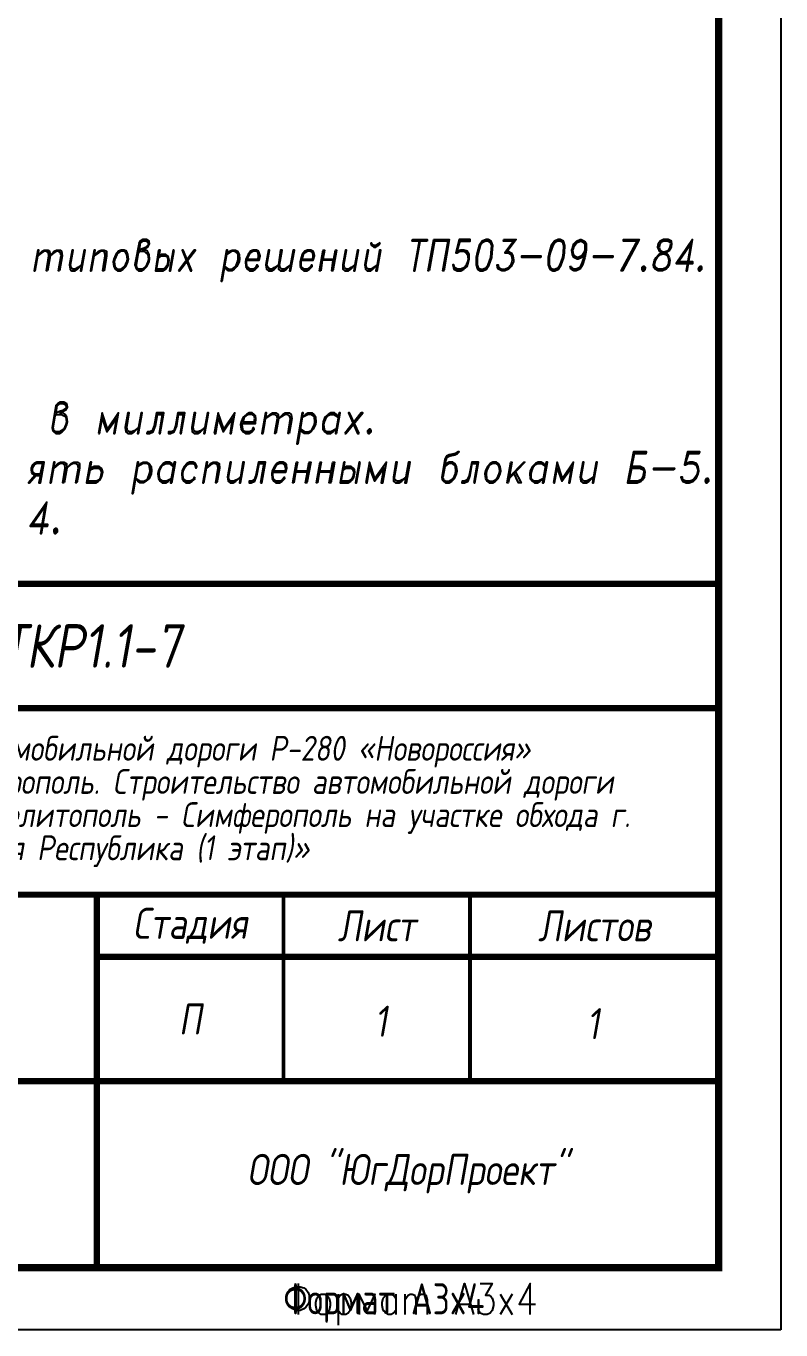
# Model space of a CAD drawing. Header units: millimetres. Extents: x 4241 to 6572, y 870 to 1291.
# Drawn here: x 5947.4 to 6008.1, y 870.7 to 975.5 of the extents above; entities that cross this region are included whole.
import ezdxf
from ezdxf.enums import TextEntityAlignment as Align

# ---------------------------------------------------------------- set-up
doc = ezdxf.new("R2010")
doc.units = ezdxf.units.MM
for name, color, linetype in [('00_штамп', 7, 'Continuous'), ('_Штамп_рамка', 7, 'Continuous'), ('PDF _0', 7, 'Continuous'), ('Дорожная разметка', 7, 'Continuous')]:
    doc.layers.add(name, color=color, linetype=linetype)
doc.layers.add('ИИ_ОФОРМЛЕНИЕ_025', color=7, linetype='Continuous', lineweight=25)
doc.styles.add('M', font='romand.shx', dxfattribs={"width": 0.8, "oblique": 10})
doc.styles.add('Romans_2.5', font='romans.shx', dxfattribs={"width": 0.75, "height": 2.5})
doc.styles.add('М', font='romand.shx', dxfattribs={"width": 0.8, "oblique": 10, "height": 2})

# ---------------------------------------------------------------- blocks, each defined once
blk = doc.blocks.new('*U779')
blk.add_lwpolyline([(0, 0), (0, 420), (1189, 420), (1189, 0), (0, 0)])
at = {"const_width": 0.6}
blk.add_lwpolyline([(20, 5), (20, 415), (1184, 415), (1184, 5), (20, 5)], dxfattribs=at)
at = {"style": 'Romans_2.5', "width": 0.75}
blk.add_attdef('ФОРМАТ', text='', height=2.5, dxfattribs=at).set_placement((1149, 2.5), align=Align.MIDDLE_LEFT)

msp = doc.modelspace()

# ---------------------------------------------------------------- linework, layer by layer
at = {"layer": '00_штамп', "color": 7, "linetype": 'ByBlock'}
for p, q in [((5968.0524, 905.6532), (5968.0524, 890.6532)), ((5983.0524, 905.6532), (5983.0524, 890.6532))]:
    msp.add_line(p, q, dxfattribs=at)
at = {"layer": '00_штамп', "color": 7, "linetype": 'ByBlock', "ltscale": 0.1, "const_width": 0.5}
msp.add_lwpolyline([(5818.0524, 930.6532), (6003.0524, 930.6532)], dxfattribs=at)
at = {"layer": '00_штамп', "color": 7, "linetype": 'ByBlock'}
msp.add_lwpolyline([(6003.0524, 930.6532), (6003.0524, 875.6532)], dxfattribs=at)
for points, const_width in [([(5883.0524, 920.6532), (6003.0524, 920.6532)], 0.5), ([(6003.0524, 905.6532), (5818.0524, 905.6532)], 0.5), ([(5953.0524, 875.6532), (5953.0524, 905.6532)], 0.5), ([(5968.0524, 905.6532), (5968.0524, 890.6532)], 0.3), ([(5983.0524, 905.6532), (5983.0524, 890.6532)], 0.3), ([(6003.0524, 900.6532), (5953.0524, 900.6532)], 0.5), ([(6003.0524, 890.6532), (5883.0524, 890.6532)], 0.5)]:
    msp.add_lwpolyline(points, dxfattribs=dict(at, const_width=const_width))
at = {"layer": '00_штамп', "color": 7, "linetype": 'ByBlock', "ltscale": 0.1}
msp.add_lwpolyline([(5818.0524, 875.6532), (6003.0524, 875.6532)], dxfattribs=at)
at = {"layer": 'PDF _0', "lineweight": 25}
for points in [[(5948.1018, 955.8353), (5948.3982, 957.4864), (5948.3135, 957.4864), (5948.0172, 955.8353)], [(5949.0755, 955.8353), (5948.9909, 955.8353), (5949.2025, 957.0207), (5949.1602, 957.2747), (5948.9909, 957.4017), (5948.8215, 957.4017), (5948.6098, 957.2747), (5948.3135, 957.0207), (5948.6522, 957.4017), (5948.8215, 957.4864), (5949.1179, 957.4864), (5949.2449, 957.4017), (5949.2872, 957.0207)], [(5950.0492, 955.8353), (5949.9646, 955.8353), (5950.1762, 957.0207), (5950.1339, 957.2747), (5949.9646, 957.4017), (5949.7952, 957.4017), (5949.5835, 957.2747), (5949.2872, 957.0207), (5949.6259, 957.4017), (5949.7952, 957.4864), (5950.0916, 957.4864), (5950.2186, 957.4017), (5950.2609, 957.0207)], [(5951.8273, 956.301), (5951.5309, 956.0893), (5951.3193, 955.9623), (5951.1499, 955.9623), (5950.9806, 956.0893), (5950.9383, 956.301), (5951.1499, 957.4864), (5951.0653, 957.4864), (5950.8536, 956.301), (5950.8959, 955.9623), (5951.0229, 955.8353), (5951.3193, 955.8353), (5951.4886, 955.9623), (5951.8273, 956.301), (5951.7426, 955.8353), (5951.8273, 955.8353), (5952.1236, 957.4864), (5952.039, 957.4864)], [(5952.6317, 955.8353), (5952.928, 957.4864), (5952.8433, 957.4864), (5952.547, 955.8353)], [(5953.6477, 955.8353), (5953.5207, 955.8353), (5953.7324, 957.0207), (5953.69, 957.2747), (5953.563, 957.4017), (5953.3513, 957.4017), (5953.182, 957.2747), (5952.8433, 957.0207), (5953.182, 957.4017), (5953.3937, 957.4864), (5953.6477, 957.4864), (5953.817, 957.4017), (5953.817, 957.0207)], [(5955.0024, 957.4864), (5954.7907, 957.4017), (5954.5791, 957.1477), (5954.4097, 956.7667), (5954.3674, 956.555), (5954.4097, 956.174), (5954.5367, 955.9623), (5954.7061, 955.8353), (5954.9601, 955.8353), (5955.1717, 955.9623), (5955.3834, 956.174), (5955.5528, 956.555), (5955.5951, 956.7667), (5955.5528, 957.1477), (5955.4257, 957.4017), (5955.2564, 957.4864)], [(5954.9601, 957.4017), (5954.7907, 957.2747), (5954.6637, 957.1477), (5954.4944, 956.7667), (5954.452, 956.555), (5954.4944, 956.174), (5954.5791, 956.0893), (5954.7061, 955.9623), (5955.0024, 955.9623), (5955.1717, 956.0893), (5955.2987, 956.174), (5955.4681, 956.555), (5955.5104, 956.7667), (5955.4681, 957.1477), (5955.3834, 957.2747), (5955.2564, 957.4017)], [(5956.6958, 957.4864), (5956.9921, 957.6134), (5957.1615, 957.7404), (5957.2885, 957.9944), (5957.2461, 958.2061), (5957.0345, 958.3331), (5956.7381, 958.3331), (5956.5265, 958.2061), (5956.4418, 958.0791), (5956.1031, 956.301), (5956.1878, 956.0893), (5956.2301, 955.9623), (5956.3994, 955.8353), (5956.6535, 955.8353), (5956.8651, 955.9623), (5957.0768, 956.174), (5957.2461, 956.555), (5957.2885, 956.7667), (5957.2461, 957.1477), (5957.1191, 957.4017), (5956.9498, 957.4864)], [(5956.3994, 957.2747), (5956.4841, 957.4017), (5956.8651, 957.4017), (5956.9921, 957.2747), (5957.1615, 957.1477), (5957.2038, 956.7667), (5957.1615, 956.555), (5956.9921, 956.174), (5956.6958, 955.9623), (5956.3994, 955.9623), (5956.2724, 956.0893), (5956.2301, 956.301)], [(5958.0082, 957.4864), (5957.7542, 955.8353), (5958.3468, 955.8353), (5958.5585, 955.9623), (5958.6855, 956.0893), (5958.8125, 956.301), (5958.8549, 956.682), (5958.8125, 956.8937), (5958.7279, 957.0207), (5958.6009, 957.1477), (5958.2198, 957.1477), (5958.0505, 957.0207), (5958.1352, 957.4864)], [(5959.2782, 957.4864), (5959.1935, 957.4864), (5958.8972, 955.8353), (5958.9819, 955.8353)], [(5959.6169, 955.8353), (5959.7016, 955.8353), (5960.9716, 957.4864), (5960.8869, 957.4864)], [(5960.6753, 955.8353), (5959.9979, 957.4864), (5959.9132, 957.4864), (5960.5906, 955.8353)], [(5963.1307, 954.9886), (5963.554, 957.4864), (5963.4694, 957.4864), (5963.046, 954.9886)], [(5963.3424, 956.174), (5963.6387, 955.9623), (5963.935, 955.9623), (5964.1044, 956.0893), (5964.2314, 956.174), (5964.3584, 956.555), (5964.4007, 956.7667), (5964.4007, 957.1477), (5964.3161, 957.2747), (5964.1467, 957.4017), (5963.8927, 957.4017), (5963.5117, 957.1477), (5963.7234, 957.4017), (5963.935, 957.4864), (5964.1891, 957.4864), (5964.3584, 957.4017), (5964.4854, 957.1477), (5964.5277, 956.7667), (5964.4854, 956.555), (5964.3161, 956.174), (5964.1044, 955.9623), (5963.8927, 955.8353), (5963.6387, 955.8353), (5963.4694, 955.9623)], [(5965.1204, 956.682), (5966.0941, 956.682), (5966.1788, 957.0207), (5966.0941, 957.2747), (5966.0518, 957.4017), (5965.8824, 957.4864), (5965.6284, 957.4864), (5965.4168, 957.4017), (5965.2051, 957.1477), (5965.0357, 956.7667), (5964.9934, 956.555), (5965.0357, 956.174), (5965.1628, 955.9623), (5965.3321, 955.8353), (5965.5861, 955.8353), (5965.7978, 955.9623), (5966.0094, 956.174), (5965.9248, 956.301), (5965.7978, 956.0893), (5965.6284, 955.9623), (5965.3321, 955.9623), (5965.2051, 956.0893), (5965.1204, 956.174), (5965.0781, 956.555)], [(5966.0094, 956.7667), (5966.0518, 957.0207), (5966.0094, 957.2747), (5965.8824, 957.4017), (5965.5861, 957.4017), (5965.4168, 957.2747), (5965.2898, 957.1477), (5965.1204, 956.7667)], [(5967.6605, 956.301), (5967.3218, 956.0893), (5967.1102, 955.9623), (5966.9408, 955.9623), (5966.8138, 956.0893), (5966.7291, 956.301), (5966.9408, 957.4864), (5966.8561, 957.4864), (5966.6445, 956.301), (5966.6868, 955.9623), (5966.8561, 955.8353), (5967.1102, 955.8353), (5967.3218, 955.9623), (5967.6605, 956.301), (5967.6605, 955.9623), (5967.8298, 955.8353), (5968.0839, 955.8353), (5968.2955, 955.9623), (5968.6342, 956.301), (5968.5495, 955.8353), (5968.6342, 955.8353), (5968.9305, 957.4864), (5968.8459, 957.4864), (5968.6342, 956.301), (5968.2955, 956.0893), (5968.1262, 955.9623), (5967.9145, 955.9623), (5967.7875, 956.0893), (5967.7452, 956.301), (5967.9568, 957.4864), (5967.8298, 957.4864)], [(5969.4809, 956.682), (5970.4546, 956.682), (5970.5393, 957.0207), (5970.4969, 957.2747), (5970.4123, 957.4017), (5970.2429, 957.4864), (5969.9889, 957.4864), (5969.7772, 957.4017), (5969.5656, 957.1477), (5969.4386, 956.7667), (5969.3962, 956.555), (5969.3962, 956.174), (5969.5232, 955.9623), (5969.6926, 955.8353), (5969.9466, 955.8353), (5970.1583, 955.9623), (5970.3699, 956.174), (5970.3276, 956.301), (5970.2006, 956.0893), (5969.9889, 955.9623), (5969.7349, 955.9623), (5969.5656, 956.0893), (5969.4809, 956.174), (5969.4809, 956.555)], [(5970.4123, 956.7667), (5970.4546, 957.0207), (5970.4123, 957.2747), (5970.2429, 957.4017), (5969.9889, 957.4017), (5969.7772, 957.2747), (5969.6502, 957.1477), (5969.5232, 956.7667)], [(5971.0473, 955.8353), (5970.9626, 955.8353), (5971.259, 957.4864), (5971.3436, 957.4864), (5971.2166, 956.7667), (5972.1057, 956.7667), (5972.2327, 957.4864), (5972.3173, 957.4864), (5972.021, 955.8353), (5971.9363, 955.8353), (5972.0633, 956.682), (5971.1743, 956.682)], [(5973.7991, 956.301), (5973.5027, 956.0893), (5973.291, 955.9623), (5973.1217, 955.9623), (5972.9524, 956.0893), (5972.91, 956.301), (5973.1217, 957.4864), (5973.037, 957.4864), (5972.8254, 956.301), (5972.8254, 955.9623), (5972.9947, 955.8353), (5973.291, 955.8353), (5973.4604, 955.9623), (5973.7991, 956.301), (5973.7144, 955.8353), (5973.7991, 955.8353), (5974.0954, 957.4864), (5974.0107, 957.4864)], [(5975.5771, 956.301), (5975.2808, 956.0893), (5975.0691, 955.9623), (5974.8998, 955.9623), (5974.7304, 956.0893), (5974.6881, 956.301), (5974.8998, 957.4864), (5974.8151, 957.4864), (5974.6034, 956.301), (5974.6457, 955.9623), (5974.7728, 955.8353), (5975.0691, 955.8353), (5975.2384, 955.9623), (5975.5771, 956.301), (5975.4924, 955.8353), (5975.5771, 955.8353), (5975.8735, 957.4864), (5975.7888, 957.4864)], [(5975.8311, 958.0791), (5975.7041, 957.9944), (5975.4924, 957.8674), (5975.3231, 957.8674), (5975.1538, 957.9944), (5975.1114, 958.0791), (5975.0691, 957.9944), (5975.1538, 957.8674), (5975.3231, 957.7404), (5975.4924, 957.7404), (5975.6618, 957.8674), (5975.7888, 957.9944)], [(5979.5989, 958.2061), (5978.4135, 958.2061), (5978.4559, 958.3331), (5979.5989, 958.3331)], [(5979.7683, 955.8353), (5979.6836, 955.8353), (5980.1493, 958.3331), (5981.377, 958.3331), (5980.9536, 955.8353), (5980.869, 955.8353), (5981.2923, 958.2061), (5980.1916, 958.2061)], [(5984.3404, 958.3331), (5984.0441, 958.2061), (5983.7901, 957.8674), (5983.6207, 957.2747), (5983.5361, 956.8937), (5983.5361, 956.301), (5983.6631, 955.9623), (5983.8747, 955.8353), (5984.0864, 955.8353), (5984.3828, 955.9623), (5984.5944, 956.301), (5984.8061, 956.8937), (5984.8484, 957.2747), (5984.8908, 957.8674), (5984.7638, 958.2061), (5984.5098, 958.3331)], [(5990.1403, 958.3331), (5989.8439, 958.2061), (5989.5899, 957.8674), (5989.4206, 957.2747), (5989.3359, 956.8937), (5989.3359, 956.301), (5989.4629, 955.9623), (5989.7169, 955.8353), (5989.8863, 955.8353), (5990.1826, 955.9623), (5990.3943, 956.301), (5990.606, 956.8937), (5990.6483, 957.2747), (5990.6906, 957.8674), (5990.5636, 958.2061), (5990.3096, 958.3331)], [(5998.6072, 958.3331), (5998.3532, 958.2061), (5998.1839, 957.9944), (5998.1416, 957.7404), (5998.2262, 957.4864), (5998.2686, 957.4017), (5998.4379, 957.2747), (5998.7766, 957.1477), (5998.9459, 957.0207), (5998.9883, 956.8937), (5999.0306, 956.682), (5998.9883, 956.301), (5998.8613, 956.0893), (5998.5649, 955.9623), (5998.1839, 955.9623), (5997.9722, 956.0893), (5997.8876, 956.301), (5997.9722, 956.682), (5998.0992, 956.8937), (5998.2262, 957.0207), (5998.3956, 957.1477), (5998.7766, 957.2747), (5998.9883, 957.4017), (5999.1153, 957.4864), (5999.2423, 957.7404), (5999.2846, 957.9944), (5999.2423, 958.2061), (5998.9883, 958.3331)], [(5958.0082, 956.8937), (5958.2198, 957.0207), (5958.5585, 957.0207), (5958.7279, 956.8937), (5958.7702, 956.682), (5958.7279, 956.301), (5958.5585, 956.0893), (5958.3892, 955.9623), (5957.8388, 955.9623)], [(5988.7432, 956.8937), (5987.2192, 956.8937), (5987.2192, 957.0207), (5988.7432, 957.0207)], [(5994.5431, 956.8937), (5993.019, 956.8937), (5993.019, 957.0207), (5994.5431, 957.0207)], [(5996.9985, 956.174), (5996.8715, 956.0893), (5996.8715, 955.9623), (5996.9139, 955.8353), (5997.0409, 955.8353), (5997.1255, 955.9623), (5997.1679, 956.0893), (5997.0832, 956.174)], [(5996.9562, 956.0893), (5996.9562, 955.9623), (5997.0409, 955.9623), (5997.0832, 956.0893)], [(6001.5283, 956.174), (6001.4437, 956.0893), (6001.4013, 955.9623), (6001.486, 955.8353), (6001.5707, 955.8353), (6001.6977, 955.9623), (6001.6977, 956.0893), (6001.6553, 956.174)], [(6001.5283, 956.0893), (6001.486, 955.9623), (6001.613, 955.9623), (6001.613, 956.0893)], [(5950.0492, 944.4049), (5950.3456, 944.5319), (5950.5572, 944.6589), (5950.6842, 944.8706), (5950.6419, 945.1246), (5950.3879, 945.2516), (5950.0916, 945.2516), (5949.8799, 945.1246), (5949.7529, 944.9976), (5949.4565, 943.2195), (5949.4989, 942.9655), (5949.5835, 942.8809), (5949.7529, 942.7539), (5950.0492, 942.7539), (5950.2609, 942.8809), (5950.4726, 943.0925), (5950.6419, 943.4736), (5950.6842, 943.6852), (5950.6419, 944.0662), (5950.5149, 944.2779), (5950.3456, 944.4049)], [(5949.7105, 944.1509), (5949.8376, 944.2779), (5950.2186, 944.2779), (5950.3879, 944.1509), (5950.5572, 944.0662), (5950.5996, 943.6852), (5950.5572, 943.4736), (5950.3879, 943.0925), (5950.0492, 942.8809), (5949.7529, 942.8809), (5949.5835, 942.9655), (5949.5412, 943.2195)], [(5953.182, 942.7539), (5953.2667, 942.7539), (5953.4783, 943.9392), (5953.8594, 942.8809), (5954.6214, 943.9392), (5954.4097, 942.7539), (5954.4944, 942.7539), (5954.7907, 944.4049), (5953.9017, 943.0925), (5953.4783, 944.4049)], [(5956.3994, 943.2195), (5956.0608, 942.9655), (5955.8491, 942.8809), (5955.6798, 942.8809), (5955.5104, 942.9655), (5955.4681, 943.2195), (5955.6374, 944.4049), (5955.5528, 944.4049), (5955.3411, 943.2195), (5955.3834, 942.8809), (5955.5528, 942.7539), (5955.8491, 942.7539), (5956.0608, 942.8809), (5956.3994, 943.2195), (5956.3148, 942.7539), (5956.3994, 942.7539), (5956.6958, 944.4049), (5956.6111, 944.4049)], [(5958.0505, 942.7539), (5958.1352, 942.7539), (5958.4315, 944.4049), (5957.8388, 944.4049), (5957.6695, 943.3466), (5957.5002, 942.9655), (5957.2885, 942.8809), (5957.1191, 942.8809), (5957.0768, 942.7539), (5957.2885, 942.7539), (5957.5848, 942.8809), (5957.7542, 943.3466), (5957.9235, 944.2779), (5958.3045, 944.2779)], [(5959.7439, 942.7539), (5959.8286, 942.7539), (5960.1249, 944.4049), (5959.5746, 944.4049), (5959.3629, 943.3466), (5959.2359, 942.9655), (5959.0242, 942.8809), (5958.8125, 942.8809), (5958.8125, 942.7539), (5958.9819, 942.7539), (5959.2782, 942.8809), (5959.4899, 943.3466), (5959.6169, 944.2779), (5959.9979, 944.2779)], [(5961.7336, 943.2195), (5961.395, 942.9655), (5961.1833, 942.8809), (5961.0139, 942.8809), (5960.8446, 942.9655), (5960.8023, 943.2195), (5960.9716, 944.4049), (5960.8869, 944.4049), (5960.6753, 943.2195), (5960.7176, 942.8809), (5960.8869, 942.7539), (5961.1833, 942.7539), (5961.395, 942.8809), (5961.7336, 943.2195), (5961.649, 942.7539), (5961.7336, 942.7539), (5962.03, 944.4049), (5961.9453, 944.4049)], [(5962.4957, 942.7539), (5962.6227, 942.7539), (5962.792, 943.9392), (5963.2154, 942.8809), (5963.935, 943.9392), (5963.7657, 942.7539), (5963.8504, 942.7539), (5964.1467, 944.4049), (5963.2577, 943.0925), (5962.792, 944.4049)], [(5964.7394, 943.5582), (5965.7978, 943.5582), (5965.8401, 943.9392), (5965.7978, 944.1509), (5965.7131, 944.2779), (5965.5438, 944.4049), (5965.2898, 944.4049), (5965.0781, 944.2779), (5964.8241, 944.0662), (5964.6547, 943.6852), (5964.6124, 943.4736), (5964.6547, 943.0925), (5964.8241, 942.8809), (5964.9934, 942.7539), (5965.2898, 942.7539), (5965.5014, 942.8809), (5965.7131, 943.0925), (5965.6284, 943.2195), (5965.5014, 942.9655), (5965.2898, 942.8809), (5964.9934, 942.8809), (5964.8241, 942.9655), (5964.7817, 943.0925), (5964.7394, 943.4736)], [(5965.7131, 943.6852), (5965.7554, 943.9392), (5965.7131, 944.1509), (5965.5438, 944.2779), (5965.2474, 944.2779), (5965.0357, 944.1509), (5964.9087, 944.0662), (5964.7817, 943.6852)], [(5966.4328, 942.7539), (5966.6868, 944.4049), (5966.6021, 944.4049), (5966.3058, 942.7539)], [(5967.4488, 942.7539), (5967.3642, 942.7539), (5967.5758, 943.9392), (5967.5335, 944.1509), (5967.3642, 944.2779), (5967.1525, 944.2779), (5966.9408, 944.1509), (5966.6021, 943.9392), (5966.9831, 944.2779), (5967.1948, 944.4049), (5967.4488, 944.4049), (5967.6182, 944.2779), (5967.6605, 943.9392)], [(5968.5072, 942.7539), (5968.4225, 942.7539), (5968.6342, 943.9392), (5968.5495, 944.1509), (5968.3802, 944.2779), (5968.2109, 944.2779), (5967.9992, 944.1509), (5967.6605, 943.9392), (5967.9992, 944.2779), (5968.2109, 944.4049), (5968.5072, 944.4049), (5968.6765, 944.2779), (5968.7189, 943.9392)], [(5969.2269, 941.9072), (5969.6502, 944.4049), (5969.5656, 944.4049), (5969.1422, 941.9072)], [(5969.4386, 943.0925), (5969.7772, 942.8809), (5970.0313, 942.8809), (5970.2429, 942.9655), (5970.3699, 943.0925), (5970.5393, 943.4736), (5970.5816, 943.6852), (5970.5393, 944.0662), (5970.4546, 944.1509), (5970.2853, 944.2779), (5970.0313, 944.2779), (5969.6079, 944.0662), (5969.8196, 944.2779), (5970.0313, 944.4049), (5970.3276, 944.4049), (5970.4969, 944.2779), (5970.6239, 944.0662), (5970.6663, 943.6852), (5970.6239, 943.4736), (5970.4546, 943.0925), (5970.2429, 942.8809), (5970.0313, 942.7539), (5969.7349, 942.7539), (5969.5656, 942.8809)], [(5972.275, 943.0925), (5971.8516, 942.8809), (5971.5553, 942.8809), (5971.386, 942.9655), (5971.3436, 943.0925), (5971.3013, 943.4736), (5971.3436, 943.6852), (5971.513, 944.0662), (5971.5976, 944.1509), (5971.8093, 944.2779), (5972.1057, 944.2779), (5972.4443, 944.0662), (5972.3173, 944.2779), (5972.148, 944.4049), (5971.8516, 944.4049), (5971.64, 944.2779), (5971.386, 944.0662), (5971.259, 943.6852), (5971.2166, 943.4736), (5971.2166, 943.0925), (5971.386, 942.8809), (5971.5553, 942.7539), (5971.8516, 942.7539), (5972.0633, 942.8809)], [(5972.3173, 942.7539), (5972.6137, 944.4049), (5972.529, 944.4049), (5972.2327, 942.7539)], [(5972.9947, 942.7539), (5973.0794, 942.7539), (5974.4341, 944.4049), (5974.3071, 944.4049)], [(5974.1377, 942.7539), (5973.3757, 944.4049), (5973.291, 944.4049), (5974.0107, 942.7539)], [(5974.9421, 943.0925), (5974.8151, 942.9655), (5974.8151, 942.8809), (5974.8998, 942.7539), (5974.9844, 942.7539), (5975.1114, 942.8809), (5975.1114, 942.9655), (5975.0268, 943.0925)], [(5974.9421, 942.9655), (5974.8998, 942.8809), (5974.9844, 942.8809), (5975.0268, 942.9655)], [(5996.2788, 941.1451), (5997.2102, 941.1451), (5997.2525, 941.2721), (5996.1942, 941.2721), (5995.7285, 938.7744), (5996.4905, 938.7744), (5996.8292, 938.9014), (5996.9139, 939.0284), (5997.0832, 939.2401), (5997.1255, 939.6211), (5997.0832, 939.8328), (5996.9985, 939.9598), (5996.7445, 940.0868), (5996.0672, 940.0868)], [(5948.1442, 939.3671), (5948.5252, 939.3671), (5948.3982, 938.7744), (5948.5252, 938.7744), (5948.8215, 940.4254), (5948.2288, 940.4254), (5948.0172, 940.3408), (5947.8902, 940.2138), (5947.7631, 939.9598), (5947.7631, 939.8328), (5947.8055, 939.6211), (5947.8902, 939.4941), (5948.0595, 939.3671), (5947.5515, 938.7744), (5947.6361, 938.7744)], [(5948.5252, 939.4941), (5948.6945, 940.3408), (5948.2288, 940.3408), (5948.0172, 940.2138), (5947.8478, 939.9598), (5947.8478, 939.8328), (5947.8902, 939.6211), (5948.0595, 939.4941)], [(5949.3719, 938.7744), (5949.6682, 940.4254), (5949.5835, 940.4254), (5949.2872, 938.7744)], [(5950.4302, 938.7744), (5950.3032, 938.7744), (5950.5149, 939.9598), (5950.4726, 940.2138), (5950.3032, 940.3408), (5950.1339, 940.3408), (5949.9222, 940.2138), (5949.5835, 939.9598), (5949.9222, 940.3408), (5950.1339, 940.4254), (5950.4302, 940.4254), (5950.5996, 940.3408), (5950.6419, 939.9598)], [(5951.4463, 938.7744), (5951.3616, 938.7744), (5951.5733, 939.9598), (5951.5309, 940.2138), (5951.3616, 940.3408), (5951.1499, 940.3408), (5950.9383, 940.2138), (5950.6419, 939.9598), (5950.9806, 940.3408), (5951.1923, 940.4254), (5951.4886, 940.4254), (5951.658, 940.3408), (5951.658, 939.9598)], [(5952.5046, 940.4254), (5952.2083, 938.7744), (5952.9703, 938.7744), (5953.182, 938.9014), (5953.309, 939.0284), (5953.436, 939.2401), (5953.5207, 939.6211), (5953.4783, 939.8328), (5953.3937, 939.9598), (5953.2243, 940.0868), (5952.8433, 940.0868), (5952.547, 939.9598), (5952.6317, 940.4254)], [(5952.5046, 939.8328), (5952.801, 939.9598), (5953.182, 939.9598), (5953.3513, 939.8328), (5953.436, 939.6211), (5953.3513, 939.2401), (5953.2243, 939.0284), (5953.0127, 938.9014), (5952.3353, 938.9014)], [(5955.9761, 937.9277), (5956.3994, 940.4254), (5956.3148, 940.4254), (5955.8914, 937.9277)], [(5956.1878, 939.1131), (5956.5265, 938.9014), (5956.8228, 938.9014), (5957.0345, 939.0284), (5957.1615, 939.1131), (5957.2885, 939.4941), (5957.3308, 939.7481), (5957.2885, 940.0868), (5957.2461, 940.2138), (5957.0768, 940.3408), (5956.7805, 940.3408), (5956.3571, 940.0868), (5956.5688, 940.3408), (5956.7805, 940.4254), (5957.0768, 940.4254), (5957.2461, 940.3408), (5957.4155, 940.0868), (5957.4578, 939.7481), (5957.4155, 939.4941), (5957.2461, 939.1131), (5956.9921, 938.9014), (5956.7805, 938.7744), (5956.5265, 938.7744), (5956.3571, 938.9014)], [(5959.0665, 939.1131), (5958.6432, 938.9014), (5958.3468, 938.9014), (5958.1775, 939.0284), (5958.0928, 939.1131), (5958.0505, 939.4941), (5958.0928, 939.7481), (5958.2622, 940.0868), (5958.3892, 940.2138), (5958.6009, 940.3408), (5958.8549, 940.3408), (5959.1935, 940.0868), (5959.0665, 940.3408), (5958.8972, 940.4254), (5958.6009, 940.4254), (5958.3892, 940.3408), (5958.1775, 940.0868), (5958.0082, 939.7481), (5957.9658, 939.4941), (5958.0082, 939.1131), (5958.1352, 938.9014), (5958.3045, 938.7744), (5958.6009, 938.7744), (5958.8125, 938.9014)], [(5959.0665, 938.7744), (5959.3629, 940.4254), (5959.2782, 940.4254), (5958.9819, 938.7744)], [(5960.9716, 939.1131), (5960.8869, 939.2401), (5960.7599, 939.0284), (5960.5483, 938.9014), (5960.2519, 938.9014), (5960.0826, 939.0284), (5959.9979, 939.1131), (5959.9556, 939.4941), (5959.9979, 939.7481), (5960.1672, 940.0868), (5960.2942, 940.2138), (5960.5059, 940.3408), (5960.7599, 940.3408), (5960.9293, 940.2138), (5961.0139, 939.9598), (5961.0986, 940.0868), (5960.9716, 940.3408), (5960.8023, 940.4254), (5960.5059, 940.4254), (5960.2942, 940.3408), (5960.0826, 940.0868), (5959.9132, 939.7481), (5959.8709, 939.4941), (5959.9132, 939.1131), (5960.0402, 938.9014), (5960.2096, 938.7744), (5960.5059, 938.7744), (5960.7176, 938.9014)], [(5961.649, 938.7744), (5961.9453, 940.4254), (5961.8606, 940.4254), (5961.5643, 938.7744)], [(5962.7073, 938.7744), (5962.6227, 938.7744), (5962.792, 939.9598), (5962.7497, 940.2138), (5962.5803, 940.3408), (5962.411, 940.3408), (5962.1993, 940.2138), (5961.8606, 939.9598), (5962.1993, 940.3408), (5962.411, 940.4254), (5962.7073, 940.4254), (5962.8767, 940.3408), (5962.919, 939.9598)], [(5964.6124, 939.2401), (5964.2737, 939.0284), (5964.062, 938.9014), (5963.8504, 938.9014), (5963.681, 939.0284), (5963.6387, 939.2401), (5963.8504, 940.4254), (5963.7657, 940.4254), (5963.554, 939.2401), (5963.5964, 938.9014), (5963.7657, 938.7744), (5964.0197, 938.7744), (5964.2314, 938.9014), (5964.6124, 939.2401), (5964.5277, 938.7744), (5964.6124, 938.7744), (5964.9087, 940.4254), (5964.7817, 940.4254)], [(5966.2211, 938.7744), (5966.3058, 938.7744), (5966.6021, 940.4254), (5966.0518, 940.4254), (5965.8401, 939.3671), (5965.7131, 939.0284), (5965.5014, 938.9014), (5965.2898, 938.9014), (5965.2898, 938.7744), (5965.4591, 938.7744), (5965.7554, 938.9014), (5965.9248, 939.3671), (5966.0941, 940.3408), (5966.4751, 940.3408)], [(5967.2372, 939.6211), (5968.2532, 939.6211), (5968.3379, 939.9598), (5968.2955, 940.2138), (5968.2109, 940.3408), (5968.0415, 940.4254), (5967.7452, 940.4254), (5967.5335, 940.3408), (5967.3218, 940.0868), (5967.1525, 939.7481), (5967.1102, 939.4941), (5967.1525, 939.1131), (5967.2795, 938.9014), (5967.4488, 938.7744), (5967.7452, 938.7744), (5967.9568, 938.9014), (5968.1685, 939.1131), (5968.1262, 939.2401), (5967.9568, 939.0284), (5967.7875, 938.9014), (5967.4912, 938.9014), (5967.3218, 939.0284), (5967.2372, 939.1131), (5967.1948, 939.4941)], [(5968.2109, 939.7481), (5968.2532, 939.9598), (5968.1685, 940.2138), (5967.9992, 940.3408), (5967.7452, 940.3408), (5967.5335, 940.2138), (5967.4065, 940.0868), (5967.2372, 939.7481)], [(5968.8882, 938.7744), (5968.8035, 938.7744), (5969.0999, 940.4254), (5969.1846, 940.4254), (5969.0576, 939.7481), (5969.9889, 939.7481), (5970.1159, 940.4254), (5970.2429, 940.4254), (5969.9466, 938.7744), (5969.8196, 938.7744), (5969.9889, 939.6211), (5969.0152, 939.6211)], [(5970.7933, 938.7744), (5970.7086, 938.7744), (5971.005, 940.4254), (5971.0896, 940.4254), (5970.9626, 939.7481), (5971.894, 939.7481), (5972.021, 940.4254), (5972.148, 940.4254), (5971.8516, 938.7744), (5971.7246, 938.7744), (5971.894, 939.6211), (5970.9203, 939.6211)], [(5972.91, 940.4254), (5972.6137, 938.7744), (5973.2487, 938.7744), (5973.4604, 938.9014), (5973.5874, 939.0284), (5973.7144, 939.2401), (5973.7991, 939.6211), (5973.7567, 939.8328), (5973.672, 939.9598), (5973.5027, 940.0868), (5973.1217, 940.0868), (5972.91, 939.9598), (5972.9947, 940.4254)], [(5972.8677, 939.8328), (5973.0794, 939.9598), (5973.4604, 939.9598), (5973.6297, 939.8328), (5973.7144, 939.6211), (5973.6297, 939.2401), (5973.5027, 939.0284), (5973.291, 938.9014), (5972.6983, 938.9014)], [(5974.2224, 940.4254), (5974.1377, 940.4254), (5973.8414, 938.7744), (5973.9261, 938.7744)], [(5974.6881, 938.7744), (5974.7728, 938.7744), (5974.9844, 939.9598), (5975.3654, 938.9014), (5976.1275, 939.9598), (5975.9158, 938.7744), (5976.0428, 938.7744), (5976.3391, 940.4254), (5975.4078, 939.1131), (5974.9844, 940.4254)], [(5977.9055, 939.2401), (5977.6092, 939.0284), (5977.3975, 938.9014), (5977.1858, 938.9014), (5977.0165, 939.0284), (5976.9742, 939.2401), (5977.1858, 940.4254), (5977.1012, 940.4254), (5976.8895, 939.2401), (5976.8895, 938.9014), (5977.0588, 938.7744), (5977.3552, 938.7744), (5977.5668, 938.9014), (5977.9055, 939.2401), (5977.8209, 938.7744), (5977.9479, 938.7744), (5978.2442, 940.4254), (5978.1172, 940.4254)], [(5981.0383, 940.0868), (5980.869, 939.2401), (5980.9113, 939.0284), (5981.0806, 938.9014), (5981.377, 938.9014), (5981.7157, 939.1131), (5981.885, 939.4941), (5981.9273, 939.7481), (5981.885, 940.0868), (5981.631, 940.3408), (5981.3346, 940.3408)], [(5983.3667, 938.7744), (5983.4514, 938.7744), (5983.7477, 940.4254), (5983.1974, 940.4254), (5982.9857, 939.3671), (5982.8164, 939.0284), (5982.6047, 938.9014), (5982.4353, 938.9014), (5982.393, 938.7744), (5982.6047, 938.7744), (5982.901, 938.9014), (5983.0704, 939.3671), (5983.2397, 940.3408), (5983.6207, 940.3408)], [(5984.8908, 940.4254), (5984.6791, 940.3408), (5984.4674, 940.0868), (5984.2981, 939.7481), (5984.2557, 939.4941), (5984.2981, 939.1131), (5984.4251, 938.9014), (5984.5944, 938.7744), (5984.8908, 938.7744), (5985.1024, 938.9014), (5985.3141, 939.1131), (5985.4835, 939.4941), (5985.5258, 939.7481), (5985.4835, 940.0868), (5985.3565, 940.3408), (5985.1871, 940.4254)], [(5984.8908, 940.3408), (5984.6791, 940.2138), (5984.5521, 940.0868), (5984.3828, 939.7481), (5984.3404, 939.4941), (5984.3828, 939.1131), (5984.4674, 939.0284), (5984.6368, 938.9014), (5984.8908, 938.9014), (5985.1024, 939.0284), (5985.2294, 939.1131), (5985.3988, 939.4941), (5985.4411, 939.7481), (5985.3988, 940.0868), (5985.3141, 940.2138), (5985.1448, 940.3408)], [(5986.2031, 939.2401), (5987.3885, 940.4254), (5987.4732, 940.4254), (5986.2031, 939.1131), (5986.1185, 938.7744), (5986.0338, 938.7744), (5986.3302, 940.4254), (5986.4148, 940.4254)], [(5988.9549, 939.1131), (5988.5316, 938.9014), (5988.2352, 938.9014), (5988.0659, 939.0284), (5987.9812, 939.1131), (5987.9812, 939.4941), (5988.0235, 939.7481), (5988.1505, 940.0868), (5988.2776, 940.2138), (5988.4892, 940.3408), (5988.7856, 940.3408), (5989.1242, 940.0868), (5988.9549, 940.3408), (5988.7856, 940.4254), (5988.5316, 940.4254), (5988.3199, 940.3408), (5988.0659, 940.0868), (5987.8965, 939.7481), (5987.8542, 939.4941), (5987.8965, 939.1131), (5988.0659, 938.9014), (5988.2352, 938.7744), (5988.4892, 938.7744), (5988.7009, 938.9014)], [(5988.9972, 938.7744), (5989.2936, 940.4254), (5989.1666, 940.4254), (5988.8702, 938.7744)], [(5989.7593, 938.7744), (5989.8439, 938.7744), (5990.0556, 939.9598), (5990.4366, 938.9014), (5991.1987, 939.9598), (5990.987, 938.7744), (5991.0716, 938.7744), (5991.368, 940.4254), (5990.479, 939.1131), (5990.0556, 940.4254)], [(5992.9767, 939.2401), (5992.638, 939.0284), (5992.4264, 938.9014), (5992.257, 938.9014), (5992.0877, 939.0284), (5992.003, 939.2401), (5992.2147, 940.4254), (5992.13, 940.4254), (5991.9183, 939.2401), (5991.9607, 938.9014), (5992.13, 938.7744), (5992.4264, 938.7744), (5992.638, 938.9014), (5992.9767, 939.2401), (5992.892, 938.7744), (5992.9767, 938.7744), (5993.2731, 940.4254), (5993.1884, 940.4254)], [(5996.0672, 939.9598), (5996.7022, 939.9598), (5996.9985, 939.8328), (5997.0409, 939.6211), (5996.9562, 939.2401), (5996.8292, 939.0284), (5996.5328, 938.9014), (5995.8555, 938.9014)], [(5999.4539, 939.8328), (5997.8452, 939.8328), (5997.8452, 939.9598), (5999.4963, 939.9598)], [(6002.0787, 939.1131), (6001.994, 939.0284), (6001.9517, 938.9014), (6002.0364, 938.7744), (6002.121, 938.7744), (6002.248, 938.9014), (6002.248, 939.0284), (6002.2057, 939.1131)], [(6002.0787, 939.0284), (6002.0364, 938.9014), (6002.1634, 938.9014), (6002.1634, 939.0284)], [(5949.7105, 935.0913), (5949.5835, 934.9643), (5949.5835, 934.8373), (5949.6682, 934.7103), (5949.7529, 934.7103), (5949.8799, 934.8373), (5949.8799, 934.9643), (5949.7952, 935.0913)], [(5949.7105, 934.9643), (5949.6682, 934.8373), (5949.7529, 934.8373), (5949.7952, 934.9643)], [(5969.0576, 874.1292), (5969.3962, 874.1292), (5969.6926, 874.0445), (5969.8619, 873.9175), (5970.0313, 873.6635), (5970.1159, 873.4518), (5970.1159, 872.9438), (5970.0313, 872.7321), (5969.8619, 872.4781), (5969.6926, 872.3511), (5969.3962, 872.2241), (5969.0576, 872.2241), (5968.8035, 872.3511), (5968.5919, 872.4781), (5968.4225, 872.7321), (5968.3379, 872.9438), (5968.3379, 873.4518), (5968.4225, 873.6635), (5968.5919, 873.9175), (5968.8035, 874.0445)], [(5969.0576, 874.1292), (5969.3962, 874.1292), (5969.6926, 874.0445), (5969.8619, 873.9175), (5970.0313, 873.6635), (5970.1159, 873.4518), (5970.1159, 872.9438), (5970.0313, 872.7321), (5969.8619, 872.4781), (5969.6926, 872.3511), (5969.3962, 872.2241), (5969.0576, 872.2241), (5968.8035, 872.3511), (5968.5919, 872.4781), (5968.4225, 872.7321), (5968.3379, 872.9438), (5968.3379, 873.4518), (5968.4225, 873.6635), (5968.5919, 873.9175), (5968.8035, 874.0445)], [(5971.0896, 873.5365), (5971.386, 873.5365), (5971.5553, 873.4518), (5971.7246, 873.1978), (5971.8093, 872.8591), (5971.8093, 872.6051), (5971.7246, 872.2241), (5971.5553, 872.0124), (5971.386, 871.8854), (5971.0896, 871.8854), (5970.9203, 872.0124), (5970.7509, 872.2241), (5970.6663, 872.6051), (5970.6663, 872.8591), (5970.7509, 873.1978), (5970.9203, 873.4518)], [(5971.0896, 873.5365), (5971.386, 873.5365), (5971.5553, 873.4518), (5971.7246, 873.1978), (5971.8093, 872.8591), (5971.8093, 872.6051), (5971.7246, 872.2241), (5971.5553, 872.0124), (5971.386, 871.8854), (5971.0896, 871.8854), (5970.9203, 872.0124), (5970.7509, 872.2241), (5970.6663, 872.6051), (5970.6663, 872.8591), (5970.7509, 873.1978), (5970.9203, 873.4518)]]:
    msp.add_lwpolyline(points, close=True, dxfattribs=at)
for points in [[(5957.2461, 958.0791), (5956.9921, 958.2061), (5956.7381, 958.2061), (5956.3994, 957.9944)], [(5956.5265, 958.0791), (5956.4418, 957.4864), (5956.6958, 957.6134), (5956.9921, 957.7404), (5957.2885, 957.9944)], [(5957.2038, 957.8674), (5957.2038, 957.9944), (5957.1615, 958.2061)], [(5978.9639, 958.2061), (5978.5405, 955.8353), (5978.6252, 955.8353), (5979.0486, 958.2061)], [(5982.8587, 956.428), (5982.6047, 956.0893), (5982.3083, 955.9623), (5982.0543, 955.9623), (5981.8003, 956.0893), (5981.758, 956.301), (5981.6733, 956.301), (5981.7157, 956.0893), (5981.758, 955.9623), (5982.012, 955.8353), (5982.3083, 955.8353), (5982.5624, 955.9623), (5982.8164, 956.174), (5982.9434, 956.555), (5982.9857, 956.7667), (5982.9857, 957.1477), (5982.8164, 957.4017), (5982.5624, 957.4864), (5982.3083, 957.4864), (5982.012, 957.4017), (5982.266, 958.2061), (5983.0704, 958.2061), (5983.0704, 958.3331), (5982.1813, 958.3331), (5981.9273, 957.2747), (5982.012, 957.2747), (5982.2237, 957.4017), (5982.5624, 957.4017), (5982.8164, 957.2747), (5982.9434, 956.8937)], [(5982.647, 957.4017), (5982.8587, 957.1477), (5982.901, 956.7667), (5982.8587, 956.555), (5982.6894, 956.174), (5982.393, 955.9623)], [(5984.1287, 958.2061), (5983.8747, 957.8674), (5983.7054, 957.2747), (5983.6207, 956.8937), (5983.6207, 956.301), (5983.7477, 955.9623)], [(5984.7214, 958.0791), (5984.5098, 958.2061), (5984.2981, 958.2061), (5984.0441, 958.0791)], [(5984.2557, 955.9623), (5984.5098, 956.301), (5984.7214, 956.8937), (5984.7638, 957.2747), (5984.8061, 957.8674), (5984.6791, 958.2061)], [(5985.9491, 957.4017), (5986.1185, 957.4017), (5986.3725, 957.2747), (5986.4995, 957.0207), (5986.5418, 956.682), (5986.5418, 956.555), (5986.3725, 956.174), (5986.1608, 955.9623), (5985.8645, 955.8353), (5985.6105, 955.8353), (5985.3565, 955.9623), (5985.2718, 956.0893), (5985.2294, 956.301), (5985.3141, 956.301), (5985.3565, 956.0893), (5985.6105, 955.9623), (5985.8645, 955.9623), (5986.1608, 956.0893), (5986.4148, 956.428)], [(5986.6265, 958.2061), (5985.7375, 958.2061), (5985.7798, 958.3331), (5986.7535, 958.3331), (5985.9491, 957.2747)], [(5986.6688, 958.3331), (5985.8645, 957.2747), (5986.1185, 957.2747), (5986.3725, 957.1477), (5986.4572, 956.7667)], [(5989.9286, 958.2061), (5989.7169, 957.8674), (5989.5053, 957.2747), (5989.4206, 956.8937), (5989.4206, 956.301), (5989.5476, 955.9623)], [(5990.5636, 958.0791), (5990.3096, 958.2061), (5990.0979, 958.2061), (5989.8439, 958.0791)], [(5990.0979, 955.9623), (5990.3096, 956.301), (5990.5213, 956.8937), (5990.5636, 957.2747), (5990.606, 957.8674), (5990.479, 958.2061)], [(5992.257, 957.1477), (5992.0453, 956.8937), (5991.749, 956.7667), (5991.6643, 956.7667), (5991.4103, 956.8937), (5991.2833, 957.1477), (5991.241, 957.4864), (5991.2833, 957.6134), (5991.4103, 957.9944), (5991.622, 958.2061), (5991.9183, 958.3331), (5992.003, 958.3331), (5992.257, 958.2061), (5992.384, 957.9944), (5992.384, 957.4864), (5992.2994, 956.8937), (5992.0877, 956.301), (5991.876, 955.9623), (5991.5797, 955.8353), (5991.4103, 955.8353), (5991.1563, 955.9623), (5991.114, 956.174), (5991.1987, 956.174), (5991.241, 955.9623)], [(5991.5797, 956.8937), (5991.368, 957.1477), (5991.3257, 957.4864), (5991.368, 957.6134), (5991.495, 957.9944), (5991.8337, 958.2061)], [(5992.2994, 957.4017), (5992.0453, 957.0207), (5991.749, 956.8937), (5991.6643, 956.8937), (5991.4103, 957.0207), (5991.3257, 957.4017)], [(5991.368, 957.7404), (5991.622, 958.0791), (5991.9183, 958.2061), (5992.003, 958.2061), (5992.257, 958.0791), (5992.3417, 957.7404)], [(5992.0877, 958.2061), (5992.2994, 957.9944), (5992.2994, 957.4864), (5992.2147, 956.8937), (5992.003, 956.301), (5991.7913, 955.9623)], [(5992.2994, 957.4864), (5992.1724, 957.1477), (5991.8337, 956.8937)], [(5996.5328, 958.2061), (5995.3898, 958.2061), (5995.3898, 958.3331), (5996.6598, 958.3331), (5995.3051, 955.8353), (5995.2205, 955.8353), (5996.5752, 958.3331)], [(5998.4379, 958.2061), (5998.3109, 957.9944), (5998.2686, 957.7404), (5998.3109, 957.4864), (5998.4379, 957.4017), (5998.7766, 957.2747), (5998.9459, 957.1477), (5999.0729, 956.8937), (5999.1153, 956.682), (5999.0729, 956.301), (5998.9459, 956.0893), (5998.8189, 955.9623), (5998.5226, 955.8353), (5998.1839, 955.8353), (5997.9299, 955.9623), (5997.8452, 956.0893), (5997.8029, 956.301), (5997.8876, 956.682), (5998.0146, 956.8937), (5998.2262, 957.1477), (5998.4379, 957.2747), (5998.8189, 957.4017), (5999.0306, 957.4864), (5999.1576, 957.7404), (5999.1999, 957.9944), (5999.1576, 958.2061)], [(5999.1999, 958.0791), (5998.9459, 958.2061), (5998.6072, 958.2061), (5998.3109, 958.0791)], [(5999.7079, 956.428), (6000.8087, 957.9944), (6000.4276, 955.8353), (6000.5123, 955.8353), (6000.9357, 958.3331), (5999.6233, 956.428), (6000.978, 956.428), (6000.978, 956.555), (5999.7503, 956.555)], [(5986.2031, 957.2747), (5986.4148, 957.0207), (5986.4572, 956.682), (5986.4148, 956.555), (5986.2878, 956.174), (5985.9491, 955.9623)], [(5981.9697, 955.9623), (5981.7157, 956.174)], [(5983.6631, 956.0893), (5983.9171, 955.9623), (5984.0864, 955.9623), (5984.3828, 956.0893)], [(5985.5258, 955.9623), (5985.3141, 956.174)], [(5989.4629, 956.0893), (5989.7169, 955.9623), (5989.8863, 955.9623), (5990.1826, 956.0893)], [(5991.876, 956.0893), (5991.5797, 955.9623), (5991.4103, 955.9623), (5991.1563, 956.0893)], [(5997.8876, 956.174), (5998.0992, 955.9623)], [(5998.6496, 955.9623), (5998.9459, 956.174)], [(5950.5996, 944.9976), (5950.3456, 945.1246), (5950.0492, 945.1246), (5949.7529, 944.8706)], [(5949.8376, 944.9976), (5949.7529, 944.4049), (5950.0492, 944.5319), (5950.3879, 944.6589), (5950.6842, 944.8706)], [(5950.5572, 944.7859), (5950.5996, 944.8706), (5950.5572, 945.1246)], [(5981.1653, 940.8065), (5981.377, 940.9335), (5981.8427, 941.0181), (5982.0543, 941.1451), (5982.1813, 941.2721), (5982.0967, 941.2721), (5981.885, 941.1451), (5981.377, 941.0181), (5981.1653, 940.9335), (5981.0383, 940.6795), (5980.7843, 939.2401), (5980.8266, 939.0284), (5980.9113, 938.9014), (5981.0806, 938.7744), (5981.377, 938.7744), (5981.5887, 938.9014), (5981.8003, 939.1131), (5981.9697, 939.4941), (5982.012, 939.7481), (5981.9697, 940.0868), (5981.8427, 940.3408), (5981.6733, 940.4254), (5981.377, 940.4254), (5981.1653, 940.3408), (5981.0383, 940.2138), (5981.123, 940.5525), (5981.25, 940.9335)], [(6001.2743, 939.3671), (6001.0203, 939.0284), (6000.724, 938.9014), (6000.4276, 938.9014), (6000.1736, 939.0284), (6000.1313, 939.2401), (6000.0043, 939.2401), (6000.089, 939.0284), (6000.1313, 938.9014), (6000.4276, 938.7744), (6000.6816, 938.7744), (6001.0203, 938.9014), (6001.232, 939.1131), (6001.4013, 939.4941), (6001.4437, 939.7481), (6001.4013, 940.0868), (6001.2743, 940.3408), (6000.978, 940.4254), (6000.724, 940.4254), (6000.3853, 940.3408), (6000.6393, 941.1451), (6001.486, 941.1451), (6001.5283, 941.2721), (6000.5546, 941.2721), (6000.3006, 940.2138), (6000.3853, 940.2138), (6000.597, 940.3408), (6000.978, 940.3408), (6001.232, 940.2138), (6001.359, 939.8328)], [(5986.6688, 939.7481), (5987.1768, 938.7744), (5986.9652, 938.7744), (5986.5418, 939.6211)], [(6001.0627, 940.3408), (6001.3167, 940.0868), (6001.359, 939.7481), (6001.3167, 939.4941), (6001.1473, 939.1131), (6000.8087, 938.9014)], [(6000.343, 938.9014), (6000.089, 939.1131)], [(5947.7631, 935.3029), (5948.8639, 936.8693), (5948.5252, 934.7103), (5948.6098, 934.7103), (5949.0332, 937.208), (5947.6785, 935.3029), (5949.0755, 935.3029), (5949.1179, 935.4299), (5947.7631, 935.4299)], [(5969.2269, 874.3832), (5969.2269, 871.8854)], [(5969.2269, 874.3832), (5969.2269, 871.8854)], [(5972.4443, 873.5365), (5972.4443, 871.0387)], [(5972.4443, 873.1978), (5972.6137, 873.4518), (5972.783, 873.5365), (5973.0794, 873.5365), (5973.2487, 873.4518), (5973.418, 873.1978), (5973.5027, 872.8591), (5973.5027, 872.6051), (5973.418, 872.2241), (5973.2487, 872.0124), (5973.0794, 871.8854), (5972.783, 871.8854), (5972.6137, 872.0124), (5972.4443, 872.2241)], [(5972.4443, 873.5365), (5972.4443, 871.0387)], [(5972.4443, 873.1978), (5972.6137, 873.4518), (5972.783, 873.5365), (5973.0794, 873.5365), (5973.2487, 873.4518), (5973.418, 873.1978), (5973.5027, 872.8591), (5973.5027, 872.6051), (5973.418, 872.2241), (5973.2487, 872.0124), (5973.0794, 871.8854), (5972.783, 871.8854), (5972.6137, 872.0124), (5972.4443, 872.2241)], [(5975.4078, 871.8854), (5975.4078, 873.5365), (5974.7728, 872.2241), (5974.1377, 873.5365), (5974.1377, 871.8854)], [(5975.4078, 871.8854), (5975.4078, 873.5365), (5974.7728, 872.2241), (5974.1377, 873.5365), (5974.1377, 871.8854)], [(5977.1012, 872.2241), (5976.8895, 872.0124), (5976.7202, 871.8854), (5976.4661, 871.8854), (5976.2968, 872.0124), (5976.2121, 872.1394), (5976.0851, 872.2241), (5976.0005, 872.6051), (5976.0005, 872.8591), (5976.0851, 873.1978), (5976.2968, 873.4518), (5976.4661, 873.5365), (5976.7202, 873.5365), (5976.8895, 873.4518), (5977.1012, 873.1978)], [(5977.1012, 872.2241), (5976.8895, 872.0124), (5976.7202, 871.8854), (5976.4661, 871.8854), (5976.2968, 872.0124), (5976.2121, 872.1394), (5976.0851, 872.2241), (5976.0005, 872.6051), (5976.0005, 872.8591), (5976.0851, 873.1978), (5976.2968, 873.4518), (5976.4661, 873.5365), (5976.7202, 873.5365), (5976.8895, 873.4518), (5977.1012, 873.1978)], [(5977.1012, 873.5365), (5977.1012, 871.8854)], [(5977.1012, 873.5365), (5977.1012, 871.8854)], [(5977.8209, 873.5365), (5977.8209, 871.8854)], [(5977.8209, 873.0708), (5978.0749, 873.4518), (5978.2442, 873.5365), (5978.4135, 873.5365), (5978.6252, 873.4518), (5978.7099, 873.0708), (5978.7099, 871.8854)], [(5977.8209, 873.5365), (5977.8209, 871.8854)], [(5977.8209, 873.0708), (5978.0749, 873.4518), (5978.2442, 873.5365), (5978.4135, 873.5365), (5978.6252, 873.4518), (5978.7099, 873.0708), (5978.7099, 871.8854)], [(5978.7099, 873.0708), (5978.9639, 873.4518), (5979.1332, 873.5365), (5979.3026, 873.5365), (5979.5142, 873.4518), (5979.5989, 873.0708), (5979.5989, 871.8854)], [(5978.7099, 873.0708), (5978.9639, 873.4518), (5979.1332, 873.5365), (5979.3026, 873.5365), (5979.5142, 873.4518), (5979.5989, 873.0708), (5979.5989, 871.8854)], [(5981.9273, 871.8854), (5982.6047, 874.3832), (5983.3244, 871.8854)], [(5981.9273, 871.8854), (5982.6047, 874.3832), (5983.3244, 871.8854)], [(5983.8747, 874.3832), (5984.8484, 874.3832), (5984.2981, 873.4518), (5984.5944, 873.4518), (5984.7638, 873.3248), (5984.8484, 873.1978), (5984.9331, 872.8591), (5984.9331, 872.6051), (5984.8484, 872.2241), (5984.6791, 872.0124), (5984.4251, 871.8854), (5984.1287, 871.8854), (5983.8747, 872.0124), (5983.7901, 872.1394), (5983.7054, 872.3511)], [(5983.8747, 874.3832), (5984.8484, 874.3832), (5984.2981, 873.4518), (5984.5944, 873.4518), (5984.7638, 873.3248), (5984.8484, 873.1978), (5984.9331, 872.8591), (5984.9331, 872.6051), (5984.8484, 872.2241), (5984.6791, 872.0124), (5984.4251, 871.8854), (5984.1287, 871.8854), (5983.8747, 872.0124), (5983.7901, 872.1394), (5983.7054, 872.3511)], [(5985.4835, 873.5365), (5986.4572, 871.8854)], [(5986.4572, 873.5365), (5985.4835, 871.8854)], [(5985.4835, 873.5365), (5986.4572, 871.8854)], [(5986.4572, 873.5365), (5985.4835, 871.8854)], [(5987.8965, 871.8854), (5987.8965, 874.3832), (5987.0075, 872.7321), (5988.3199, 872.7321)], [(5987.8965, 871.8854), (5987.8965, 874.3832), (5987.0075, 872.7321), (5988.3199, 872.7321)], [(5982.1813, 872.7321), (5983.0704, 872.7321)], [(5982.1813, 872.7321), (5983.0704, 872.7321)]]:
    msp.add_lwpolyline(points, dxfattribs=at)

# ---------------------------------------------------------------- block references
at = {"layer": '_Штамп_рамка'}
msp.add_blockref('*U779', (4819.0524, 870.6532), dxfattribs=at).add_auto_attribs({'ФОРМАТ': 'Формат A3x4'})

# ---------------------------------------------------------------- texts
at = {"style": 'M', "oblique": 10, "width": 0.8}
for p in [(5975.8739, 895.4755), (5992.9358, 895.2825)]:
    msp.add_text('1', height=2.5, dxfattribs=at).set_placement(p, align=Align.MIDDLE_CENTER)
at = {"layer": '00_штамп', "color": 7, "linetype": 'Continuous', "lineweight": 20, "ltscale": 100, "insert": (5943.0524, 925.6532), "char_height": 3.5, "width": 120, "attachment_point": 5, "style": 'M'}
msp.add_mtext('{\\C256;11-2025-2-ТКР1.1-7}', dxfattribs=at)
at = {"layer": '00_штамп', "color": 7, "lineweight": 20, "char_height": 2.5, "attachment_point": 5, "style": 'М'}
for s, insert, width in [('Стадия', (5960.5524, 903.1532), 15), ('Лист', (5975.5524, 903.1532), 15), ('Листов', (5993.0524, 903.1532), 20)]:
    msp.add_mtext(s, dxfattribs=dict(at, insert=insert, width=width))
at = {"layer": '00_штамп', "lineweight": 20, "insert": (5960.5524, 895.6532), "char_height": 2.5, "width": 15, "attachment_point": 5, "style": 'М'}
msp.add_mtext('П', dxfattribs=at)
at = {"layer": 'Дорожная разметка', "insert": (5941.982, 913.1532), "char_height": 2, "width": 117.859141, "attachment_point": 5, "line_spacing_factor": 0.8, "style": 'М'}
msp.add_mtext('«Строительство и реконструкция участков автомобильной дороги Р-280 «Новороссия» Ростов-на-Дону - Мариуполь - Мелитополь - Симферополь. Строительство автомобильной дороги Р-280 «Новороссия» Ростов-на-Дону - Мариуполь - Мелитополь - Симферополь на участке обхода г. Мариуполь, Донецкая Народная Республика (1 этап)»', dxfattribs=at)
at = {"layer": 'ИИ_ОФОРМЛЕНИЕ_025', "insert": (5978.0524, 883.2162), "char_height": 2.5, "width": 50, "attachment_point": 5, "line_spacing_factor": 0.8, "style": 'М'}
msp.add_mtext('ООО "ЮгДорПроект"{\\H1.2977x; }', dxfattribs=at)

doc.saveas('drawing.dxf')
